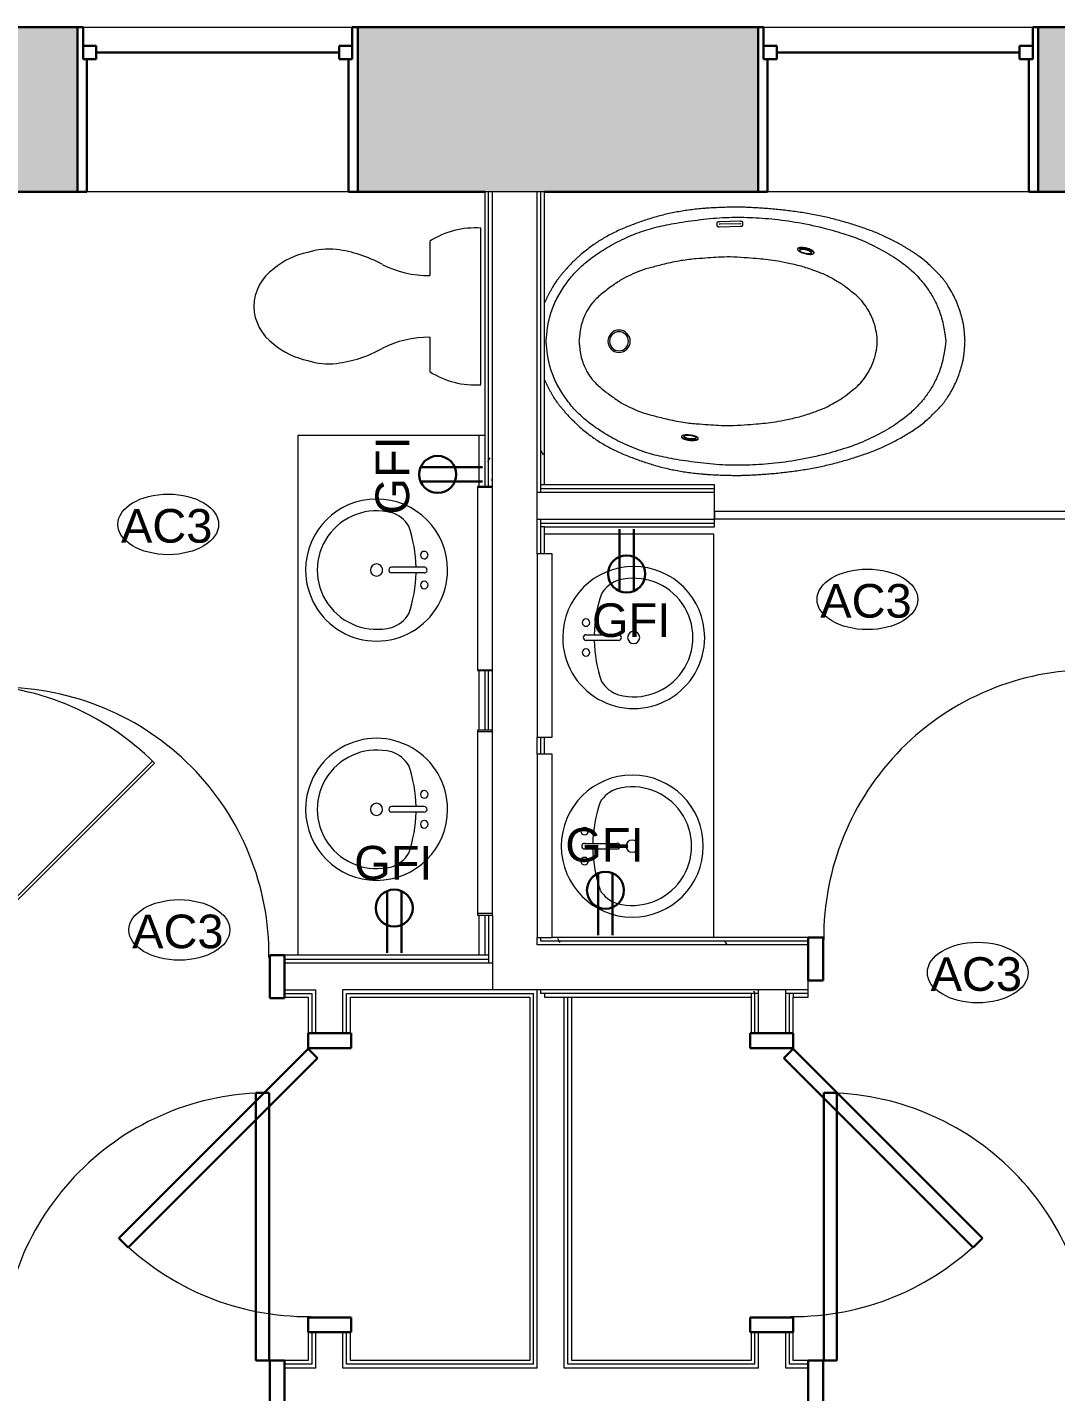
# Model space of a CAD drawing. Header units: inches. Extents: x -1176 to 1482, y -2527 to 978.
# Drawn here: x 739.3 to 876.9, y 406.5 to 589 of the extents above; entities that cross this region are included whole.
import ezdxf

# ---------------------------------------------------------------- set-up
doc = ezdxf.new("R2010")
doc.units = ezdxf.units.IN
doc.header["$MEASUREMENT"] = 0
for name, color, linetype, lineweight in [('A-ANNO-NOTE', 131, 'Continuous', 40), ('A-DOOR', 31, 'Continuous', 18), ('A-DOOR-FRAM', 31, 'Continuous', 30), ('A-GLAZ', 151, 'Continuous', 18), ('A-GLAZ-CURT', 52, 'Continuous', 9), ('A-WALL', 113, 'Continuous', 18), ('A-WALL-PATT', 111, 'Continuous', 18), ('I-WALL', 2, 'Continuous', 18), ('P-SANR-FIXT', 6, 'Continuous', 9), ('Q-CASE', 31, 'Continuous', 9), ('Q-SPCQ', 91, 'Continuous', 9), ('Q-SPCQ-IDEN', 132, 'Continuous', 9)]:
    doc.layers.add(name, color=color, linetype=linetype, lineweight=lineweight)
doc.styles.add('Arial', font='arial.ttf', dxfattribs={"height": 4.5})
doc.styles.add('Swis721 Lt BT', font='swissl.ttf', dxfattribs={"height": 4.5})
pattern_1 = [(0, (0, 0), (15.36, 3.84), [0.634, -10.886, 0.634, -10.886, -61.44]), (0, (0, 0), (15.36, 3.84), [-23.04, 0.634, -22.406, 0.634, -10.886, -26.88]), (0, (0, 0), (15.36, 3.84), [-57.6, 0.634, -7.046, 0.634, -18.566]), (120, (5.76, 1.92), (-11.005538, 11.38215), [0.634, -10.886, 0.634, -10.886, -61.44]), (120, (5.76, 1.92), (-11.005538, 11.38215), [-23.04, 0.634, -22.406, 0.634, -10.886, -26.88]), (120, (5.76, 1.92), (-11.005538, 11.38215), [-57.6, 0.634, -7.046, 0.634, -18.566]), (240, (7.68, 9.6), (-4.354462, -15.22215), [0.634, -10.886, 0.634, -10.886, -61.44]), (240, (7.68, 9.6), (-4.354462, -15.22215), [-23.04, 0.634, -22.406, 0.634, -10.886, -26.88]), (240, (7.68, 9.6), (-4.354462, -15.22215), [-57.6, 0.634, -7.046, 0.634, -18.566])]

# ---------------------------------------------------------------- blocks, each defined once
blk = doc.blocks.new('Double Hung - side window 4_ X 6_ 3_ H-6086068-3rd Floor Power _ Signal')
at = {"layer": 'A-GLAZ', "color": 8, "lineweight": 30}
for p, q in [((-18.75, 11), (-18, 11)), ((-18, 6.75), (-18, 11)), ((18, 6.75), (18, 11)), ((18.75, 11), (18, 11)), ((-18, 8.5), (-18, 6.75)), ((-18, 8.5), (-16.25, 8.5)), ((-16.25, 8.5), (-16.25, 6.75)), ((-16.25, 7.625), (16.25, 7.625)), ((16.25, 8.5), (16.25, 6.75)), ((18, 8.5), (16.25, 8.5)), ((18, 8.5), (18, 6.75)), ((-18, 6.75), (-16.25, 6.75)), ((-18, 6.75), (-17.5, 6.75)), ((-17.5, -11), (-17.5, 6.75)), ((18, 6.75), (16.25, 6.75)), ((17.5, 6.75), (18, 6.75)), ((17.5, 6.75), (17.5, -11)), ((-17.5, -11), (-18.75, -11)), ((17.5, -11), (18.75, -11))]:
    blk.add_line(p, q, dxfattribs=at)
blk = doc.blocks.new('downloadobjectfile_id_236f7131-f753-4b41-a4ac-6b6cf5932f67 - Bath tub-V29-3rd Floor Power _ Signal')
at = {"layer": 'P-SANR-FIXT'}
for p, q in [((-4.58, 15.85), (-4.58, 15.48)), ((-4.21, 15.32), (-1.45, 15.38)), ((-1.53, 16.05), (-4.15, 15.99)), ((-1.52, 15.72), (-4.15, 15.66)), ((-1.09, 15.55), (-1.1, 15.94)), ((6.24, 12.4), (6.23, 12.33)), ((8.41, 11.78), (8.42, 11.84))]:
    blk.add_line(p, q, dxfattribs=at)
for centre, radius, start, end in [((-4.14, 15.3), 0.361, 91.2564, 121.564), ((-1.51, 15.36), 0.361, 60.9489, 91.2564), ((-17.67, 0), 1.5, 360, 180), ((-17.67, 0), 1.27, 0, 180), ((-17.67, 0), 1.5, 180, 360), ((-17.67, 0), 1.27, 180, 0)]:
    blk.add_arc(centre, radius, start, end, dxfattribs=at)
for points, knots in [([(28.63, 0), (28.61, 0.2), (28.6, 0.48), (28.58, 0.81), (28.56, 1.05), (28.54, 1.26), (28.52, 1.45), (28.51, 1.62), (28.49, 1.79), (28.47, 1.94), (28.45, 2.07), (28.43, 2.2), (28.41, 2.33), (28.39, 2.44), (28.36, 2.55), (28.34, 2.65), (28.31, 2.76), (28.29, 2.87), (28.25, 3.01), (28.21, 3.18), (28.14, 3.41), (28.06, 3.71), (27.93, 4.11), (27.71, 4.76), (27.37, 5.6), (26.88, 6.57), (26.43, 7.3), (26.09, 7.81), (25.84, 8.15), (25.61, 8.44), (25.38, 8.7), (25.15, 8.95), (24.91, 9.19), (24.65, 9.45), (24.29, 9.81), (23.8, 10.29), (23.15, 10.85), (22.57, 11.3), (22.09, 11.64), (21.72, 11.88), (21.36, 12.12), (20.99, 12.35), (20.62, 12.58), (20.26, 12.79), (19.89, 13), (19.52, 13.2), (19.15, 13.4), (18.66, 13.65), (18.04, 13.95), (17.29, 14.29), (16.53, 14.61), (15.75, 14.9), (14.69, 15.28), (13.32, 15.72), (11.9, 16.13), (10.73, 16.44), (9.54, 16.72), (8, 17.02), (6.12, 17.32), (4.57, 17.52), (3.34, 17.65), (2.43, 17.73), (1.54, 17.8), (0.68, 17.85), (-0.13, 17.89), (-0.86, 17.92), (-1.51, 17.94), (-2.14, 17.94), (-2.84, 17.93), (-3.67, 17.91), (-4.61, 17.87), (-5.42, 17.83), (-6.07, 17.79), (-6.7, 17.73), (-7.78, 17.63), (-9.25, 17.42), (-10.67, 17.15), (-11.79, 16.89), (-12.64, 16.67), (-13.48, 16.42), (-14.32, 16.15), (-15.14, 15.86), (-16.2, 15.47), (-17.23, 15.06), (-18.26, 14.57), (-19.02, 14.18), (-19.74, 13.78), (-20.4, 13.38), (-21.04, 12.95), (-21.69, 12.48), (-22.38, 11.94), (-22.97, 11.43), (-23.46, 10.98), (-23.83, 10.62), (-24.2, 10.24), (-24.56, 9.85), (-24.91, 9.46), (-25.23, 9.09), (-25.52, 8.74), (-25.77, 8.43), (-25.99, 8.13), (-26.26, 7.75), (-26.5, 7.35), (-26.76, 6.89), (-26.96, 6.54), (-27.11, 6.24), (-27.23, 6.01), (-27.31, 5.84), (-27.39, 5.68), (-27.49, 5.46), (-27.57, 5.28), (-27.62, 5.16)], [0, 0, 0, 0, 0.0030488, 0.0045732, 0.0060976, 0.007622, 0.0091463, 0.0106707, 0.0121951, 0.0137195, 0.0152439, 0.0167683, 0.0182927, 0.0198171, 0.0213415, 0.0228659, 0.0243902, 0.0259146, 0.027439, 0.0304878, 0.0335366, 0.0365854, 0.0426829, 0.0487805, 0.0609756, 0.0731707, 0.0853659, 0.0914634, 0.097561, 0.1036585, 0.1097561, 0.1158537, 0.1219512, 0.1280488, 0.1341463, 0.1463415, 0.1585366, 0.1707317, 0.1768293, 0.1829268, 0.1890244, 0.195122, 0.2012195, 0.2073171, 0.2134146, 0.2195122, 0.2256098, 0.2317073, 0.2439024, 0.2560976, 0.2682927, 0.2804878, 0.2926829, 0.3170732, 0.3414634, 0.3536585, 0.3658537, 0.3902439, 0.4146341, 0.4390244, 0.4512195, 0.4634146, 0.4756098, 0.4878049, 0.5, 0.5121951, 0.5243902, 0.5365854, 0.5487805, 0.5609756, 0.5731707, 0.5853659, 0.5914634, 0.597561, 0.6097561, 0.6341463, 0.6585366, 0.6707317, 0.6829268, 0.695122, 0.7073171, 0.7195122, 0.7317073, 0.7560976, 0.7682927, 0.7804878, 0.7926829, 0.804878, 0.8170732, 0.8292683, 0.8414634, 0.8536585, 0.8597561, 0.8658537, 0.8719512, 0.8780488, 0.8841463, 0.8902439, 0.8963415, 0.902439, 0.9085366, 0.9146341, 0.9268293, 0.9329268, 0.9390244, 0.945122, 0.9481707, 0.9512195, 0.9542683, 0.9573171, 0.9634146, 0.9634146, 0.9634146, 0.9634146]), ([(-27.41, 0), (-27.41, 0.17), (-27.39, 0.55), (-27.13, 2.64), (-26.63, 4.38), (-25.79, 6.2), (-24.61, 7.94), (-23.4, 9.44), (-21.88, 10.76), (-19.96, 12.16), (-17.98, 13.29), (-15.15, 14.56), (-12.92, 15.24), (-10.26, 15.8), (-7.17, 16.24), (-3.75, 16.6), (-0.55, 16.6), (2.72, 16.42), (6.45, 15.9), (9.78, 15.19), (13.29, 14.12), (14.76, 13.58), (18.1, 11.95), (19.97, 10.69), (21.67, 9.36), (23.1, 7.78), (23.97, 6.54), (24.83, 5.05), (25.43, 3.41), (25.81, 1.98), (26.08, 0)], [-5.618031, -5.618031, -5.618031, -5.618031, -5.544194, -5.424812, -5.260384, -5.095898, -4.928484, -4.760658, -4.585358, -4.400115, -4.184559, -3.970312, -3.743931, -3.517047, -3.259472, -2.988396, -2.713063, -2.428449, -2.138296, -1.837006, -1.597044, -1.348216, -1.138919, -0.913036, -0.731154, -0.569833, -0.420907, -0.282566, -0.145254, 0, 0, 0, 0]), ([(-4.15, 15.99), (-4.26, 15.99), (-4.4, 15.97), (-4.52, 15.92), (-4.56, 15.9), (-4.58, 15.87), (-4.58, 15.86), (-4.58, 15.85)], [0, 0, 0, 0, 0.444444, 0.666667, 0.777778, 0.888889, 1, 1, 1, 1]), ([(-4.58, 15.48), (-4.57, 15.46), (-4.57, 15.45), (-4.56, 15.43), (-4.56, 15.43), (-4.56, 15.42), (-4.55, 15.42), (-4.55, 15.41), (-4.54, 15.4), (-4.53, 15.4), (-4.53, 15.39), (-4.52, 15.39), (-4.51, 15.38), (-4.5, 15.38), (-4.49, 15.37), (-4.48, 15.37), (-4.46, 15.36), (-4.45, 15.35), (-4.43, 15.35), (-4.41, 15.34), (-4.39, 15.34), (-4.37, 15.33), (-4.35, 15.33), (-4.32, 15.33), (-4.29, 15.32), (-4.26, 15.32), (-4.23, 15.32), (-4.21, 15.32)], [0, 0, 0, 0, 0.041667, 0.057292, 0.080729, 0.104167, 0.125, 0.145833, 0.1875, 0.229167, 0.270833, 0.302083, 0.333333, 0.375, 0.416667, 0.458333, 0.5, 0.541667, 0.583333, 0.666667, 0.75, 0.791667, 0.833333, 0.875, 0.916667, 0.958333, 1, 1, 1, 1]), ([(-1.1, 15.94), (-1.1, 15.95), (-1.11, 15.96), (-1.14, 15.98), (-1.18, 16), (-1.25, 16.02), (-1.37, 16.04), (-1.48, 16.05), (-1.53, 16.05)], [0, 0, 0, 0, 0.125, 0.25, 0.375, 0.5, 0.75, 1, 1, 1, 1]), ([(-1.45, 15.38), (-1.43, 15.38), (-1.4, 15.38), (-1.36, 15.39), (-1.33, 15.39), (-1.31, 15.4), (-1.29, 15.4), (-1.27, 15.4), (-1.26, 15.41), (-1.24, 15.41), (-1.23, 15.42), (-1.21, 15.42), (-1.2, 15.43), (-1.18, 15.44), (-1.17, 15.44), (-1.16, 15.45), (-1.15, 15.46), (-1.14, 15.46), (-1.13, 15.47), (-1.13, 15.47), (-1.12, 15.48), (-1.11, 15.49), (-1.11, 15.49), (-1.1, 15.5), (-1.1, 15.51), (-1.1, 15.51), (-1.09, 15.52), (-1.09, 15.54), (-1.09, 15.55)], [0, 0, 0, 0, 0.041667, 0.083333, 0.125, 0.166667, 0.208333, 0.25, 0.291667, 0.333333, 0.375, 0.416667, 0.5, 0.541667, 0.583333, 0.625, 0.666667, 0.697917, 0.729167, 0.770833, 0.8125, 0.854167, 0.875, 0.895833, 0.916667, 0.942708, 0.958333, 1, 1, 1, 1]), ([(16.89, 0), (16.8, 1.27), (16.48, 2.48), (16.13, 3.34), (15.69, 4.17), (14.98, 5.22), (14.26, 6.02), (13.41, 6.67), (12.38, 7.51), (11.18, 8.22), (10.13, 8.79), (9.49, 9.08), (8.26, 9.53), (6.69, 10.07), (4.84, 10.46), (3.28, 10.79), (1.97, 10.94), (0.6, 11.06), (-0.86, 11.17), (-2.86, 11.31), (-4.35, 11.24), (-5.73, 11.15), (-7.46, 11.03), (-9.26, 10.84), (-11.69, 10.32), (-13.21, 9.91), (-14.78, 9.49), (-16.19, 8.83), (-17.34, 8.3), (-18.79, 7.24), (-20.02, 6.38), (-21.28, 5.13), (-21.9, 4.24), (-22.24, 3.5), (-22.59, 2.68), (-22.84, 1.69), (-22.94, 0.81), (-23, 0.26), (-23.03, 0)], [0, 0, 0, 0, 0.095825, 0.182513, 0.269753, 0.361199, 0.455897, 0.552236, 0.65743, 0.766411, 0.857986, 0.946942, 1.048984, 1.184003, 1.327218, 1.460629, 1.57966, 1.69493, 1.829456, 1.967274, 2.102928, 2.230917, 2.36765, 2.535001, 2.698079, 2.855999, 2.988228, 3.111669, 3.240091, 3.366918, 3.507968, 3.628876, 3.730864, 3.808196, 3.883993, 3.961779, 4.030158, 4.077503, 4.077503, 4.077503, 4.077503]), ([(6.23, 12.33), (6.22, 12.32), (6.22, 12.28), (6.24, 12.22), (6.29, 12.15), (6.37, 12.08), (6.47, 12.01), (6.63, 11.92), (6.87, 11.82), (7.21, 11.72), (7.67, 11.62), (8.08, 11.61), (8.33, 11.68), (8.39, 11.74), (8.41, 11.78)], [0, 0, 0, 0, 0.05, 0.1, 0.15, 0.2, 0.25, 0.3, 0.4, 0.5, 0.6, 0.8, 0.9, 1, 1, 1, 1]), ([(8.41, 11.78), (8.41, 11.8), (8.41, 11.83), (8.39, 11.9), (8.34, 11.96), (8.27, 12.03), (8.17, 12.1), (8.01, 12.19), (7.76, 12.3), (7.42, 12.4), (6.96, 12.49), (6.54, 12.51), (6.29, 12.43), (6.24, 12.37), (6.23, 12.33)], [0, 0, 0, 0, 0.05, 0.1, 0.15, 0.2, 0.25, 0.3, 0.4, 0.5, 0.6, 0.8, 0.9, 1, 1, 1, 1]), ([(6.23, 12.33), (6.23, 12.35), (6.25, 12.38), (6.31, 12.43), (6.39, 12.46), (6.49, 12.48), (6.61, 12.49), (6.8, 12.5), (7.07, 12.47), (7.42, 12.4), (7.88, 12.26), (8.24, 12.07), (8.4, 11.89), (8.42, 11.81), (8.41, 11.78)], [0, 0, 0, 0, 0.05, 0.1, 0.15, 0.2, 0.25, 0.3, 0.4, 0.5, 0.6, 0.8, 0.9, 1, 1, 1, 1]), ([(8.42, 11.84), (8.43, 11.85), (8.43, 11.89), (8.41, 11.95), (8.36, 12.02), (8.28, 12.09), (8.18, 12.15), (8.03, 12.24), (7.78, 12.35), (7.45, 12.46), (6.98, 12.55), (6.56, 12.56), (6.31, 12.49), (6.25, 12.43), (6.24, 12.4)], [0, 0, 0, 0, 0.05, 0.1, 0.15, 0.2, 0.25, 0.3, 0.4, 0.5, 0.6, 0.8, 0.9, 1, 1, 1, 1]), ([(8.09, 11.82), (8.09, 11.8), (8.08, 11.78), (8.05, 11.75), (8, 11.72), (7.94, 11.7), (7.86, 11.69), (7.73, 11.68), (7.47, 11.7), (7.05, 11.79), (6.68, 11.96), (6.52, 12.11), (6.5, 12.18), (6.52, 12.21)], [0, 0, 0, 0, 0.047619, 0.095238, 0.142857, 0.190476, 0.238095, 0.285714, 0.380952, 0.571429, 0.761905, 0.880952, 1, 1, 1, 1]), ([(8.09, 11.82), (8.1, 11.83), (8.1, 11.86), (8.09, 11.9), (8.06, 11.95), (8.01, 11.99), (7.94, 12.04), (7.84, 12.11), (7.6, 12.21), (7.18, 12.33), (6.78, 12.35), (6.56, 12.3), (6.52, 12.24), (6.52, 12.21)], [0, 0, 0, 0, 0.047619, 0.095238, 0.142857, 0.190476, 0.238095, 0.285714, 0.380952, 0.571429, 0.761905, 0.880952, 1, 1, 1, 1]), ([(6.52, 12.21), (6.52, 12.22), (6.54, 12.25), (6.58, 12.28), (6.65, 12.3), (6.76, 12.32), (7, 12.32), (7.44, 12.25), (7.85, 12.09), (8.06, 11.93), (8.1, 11.85), (8.09, 11.82)], [0, 0, 0, 0, 0.052632, 0.105263, 0.157895, 0.210526, 0.315789, 0.526316, 0.736842, 0.868421, 1, 1, 1, 1]), ([(6.52, 12.21), (6.52, 12.22), (6.54, 12.25), (6.58, 12.28), (6.65, 12.3), (6.73, 12.31), (6.82, 12.32), (6.97, 12.32), (7.25, 12.28), (7.67, 12.17), (7.97, 12.01), (8.08, 11.89), (8.1, 11.84), (8.09, 11.82)], [0, 0, 0, 0, 0.052632, 0.105263, 0.157895, 0.210526, 0.263158, 0.315789, 0.421053, 0.631579, 0.815789, 0.907895, 1, 1, 1, 1]), ([(-27.62, -5.16), (-27.57, -5.28), (-27.47, -5.51), (-27.31, -5.84), (-27.14, -6.18), (-26.96, -6.54), (-26.76, -6.89), (-26.57, -7.24), (-26.38, -7.55), (-26.19, -7.85), (-25.99, -8.13), (-25.77, -8.43), (-25.52, -8.74), (-25.23, -9.09), (-24.91, -9.46), (-24.44, -9.98), (-23.95, -10.5), (-23.46, -10.98), (-22.97, -11.43), (-22.38, -11.94), (-21.69, -12.48), (-21.04, -12.95), (-20.4, -13.38), (-19.74, -13.78), (-19.02, -14.18), (-18.26, -14.57), (-17.49, -14.93), (-16.72, -15.26), (-15.93, -15.57), (-14.87, -15.96), (-13.76, -16.33), (-12.64, -16.67), (-11.51, -16.97), (-10.11, -17.27), (-8.67, -17.51), (-7.47, -17.66), (-6.7, -17.73), (-6.07, -17.79), (-5.42, -17.83), (-4.61, -17.87), (-3.67, -17.91), (-2.84, -17.93), (-2.14, -17.94), (-1.51, -17.94), (-0.86, -17.92), (-0.13, -17.89), (0.68, -17.85), (1.54, -17.8), (2.43, -17.73), (3.64, -17.62), (5.19, -17.45), (7.06, -17.18), (8.93, -16.85), (10.74, -16.44), (12.48, -15.97), (14.15, -15.46), (15.49, -15), (16.53, -14.61), (17.55, -14.19), (18.78, -13.61), (20.01, -12.94), (20.99, -12.36), (21.73, -11.89), (22.45, -11.39), (23.15, -10.85), (23.8, -10.29), (24.29, -9.81), (24.65, -9.45), (24.91, -9.19), (25.15, -8.95), (25.38, -8.7), (25.61, -8.44), (25.84, -8.15), (26.09, -7.81), (26.41, -7.34), (26.81, -6.68), (27.25, -5.84), (27.63, -4.97), (27.89, -4.25), (28.06, -3.69), (28.16, -3.36), (28.23, -3.1), (28.27, -2.95), (28.3, -2.83), (28.33, -2.7), (28.36, -2.55), (28.4, -2.39), (28.42, -2.25), (28.44, -2.1), (28.47, -1.91), (28.51, -1.62), (28.54, -1.31), (28.57, -0.94), (28.6, -0.5), (28.62, -0.17), (28.63, 0)], [0.0365854, 0.0365854, 0.0365854, 0.0365854, 0.0426829, 0.0487805, 0.054878, 0.0609756, 0.0670732, 0.0731707, 0.0792683, 0.0853659, 0.0914634, 0.097561, 0.1036585, 0.1097561, 0.1158537, 0.1219512, 0.1341463, 0.1402439, 0.1463415, 0.1585366, 0.1707317, 0.1829268, 0.195122, 0.2073171, 0.2195122, 0.2317073, 0.2439024, 0.2560976, 0.2682927, 0.2804878, 0.304878, 0.3170732, 0.3292683, 0.3536585, 0.3780488, 0.3902439, 0.402439, 0.4085366, 0.4146341, 0.4268293, 0.4390244, 0.4512195, 0.4634146, 0.4756098, 0.4878049, 0.5, 0.5121951, 0.5243902, 0.5365854, 0.5487805, 0.5731707, 0.597561, 0.6219512, 0.6463415, 0.6707317, 0.695122, 0.7195122, 0.7317073, 0.7439024, 0.7682927, 0.7926829, 0.804878, 0.8170732, 0.8292683, 0.8414634, 0.8536585, 0.8658537, 0.8719512, 0.8780488, 0.8841463, 0.8902439, 0.8963415, 0.902439, 0.9085366, 0.9146341, 0.9253049, 0.9359756, 0.9466463, 0.9573171, 0.9626524, 0.9679878, 0.9706555, 0.9733232, 0.974657, 0.9759909, 0.9786585, 0.9813262, 0.9826601, 0.9839939, 0.9866616, 0.9893293, 0.991997, 0.9946646, 0.9973323, 1, 1, 1, 1]), ([(26.08, 0), (25.81, -1.98), (25.43, -3.41), (24.83, -5.05), (23.97, -6.54), (23.1, -7.78), (21.67, -9.36), (19.97, -10.69), (18.1, -11.95), (14.76, -13.58), (13.29, -14.12), (9.78, -15.19), (6.45, -15.9), (2.72, -16.42), (-0.55, -16.6), (-3.75, -16.6), (-7.17, -16.24), (-10.26, -15.8), (-12.92, -15.24), (-15.15, -14.56), (-17.98, -13.29), (-19.96, -12.16), (-21.88, -10.76), (-23.4, -9.44), (-24.61, -7.94), (-25.79, -6.2), (-26.63, -4.38), (-27.13, -2.64), (-27.39, -0.55), (-27.41, -0.17), (-27.41, 0)], [-5.618031, -5.618031, -5.618031, -5.618031, -5.472777, -5.335466, -5.197124, -5.048198, -4.886878, -4.704995, -4.479113, -4.269816, -4.020987, -3.781025, -3.479735, -3.189582, -2.904969, -2.629635, -2.35856, -2.100984, -1.8741, -1.647719, -1.433473, -1.217917, -1.032673, -0.857374, -0.689547, -0.522133, -0.357647, -0.193219, -0.073837, 0, 0, 0, 0]), ([(-23.03, 0), (-23, -0.26), (-22.94, -0.81), (-22.84, -1.69), (-22.59, -2.68), (-22.24, -3.5), (-21.9, -4.24), (-21.28, -5.13), (-20.02, -6.38), (-18.79, -7.24), (-17.34, -8.3), (-16.19, -8.83), (-14.78, -9.49), (-13.21, -9.91), (-11.69, -10.32), (-9.26, -10.84), (-7.46, -11.03), (-5.73, -11.15), (-4.35, -11.24), (-2.86, -11.31), (-0.86, -11.17), (0.6, -11.06), (1.97, -10.94), (3.28, -10.79), (4.84, -10.46), (6.69, -10.07), (8.26, -9.53), (9.49, -9.08), (10.13, -8.79), (11.18, -8.22), (12.38, -7.51), (13.41, -6.67), (14.26, -6.02), (14.98, -5.22), (15.69, -4.17), (16.13, -3.34), (16.48, -2.48), (16.8, -1.27), (16.89, 0)], [0, 0, 0, 0, 0.047345, 0.115723, 0.19351, 0.269307, 0.346639, 0.448626, 0.569535, 0.710585, 0.837412, 0.965834, 1.089275, 1.221504, 1.379424, 1.542502, 1.709853, 1.846586, 1.974575, 2.110229, 2.248047, 2.382573, 2.497843, 2.616873, 2.750285, 2.893499, 3.028519, 3.130561, 3.219517, 3.311092, 3.420073, 3.525267, 3.621606, 3.716304, 3.80775, 3.89499, 3.981678, 4.077503, 4.077503, 4.077503, 4.077503]), ([(-7.08, -13.03), (-7.07, -13.02), (-7.07, -12.99), (-7.08, -12.94), (-7.12, -12.89), (-7.18, -12.84), (-7.26, -12.79), (-7.39, -12.73), (-7.69, -12.62), (-8.23, -12.52), (-8.85, -12.52), (-9.18, -12.59), (-9.3, -12.68), (-9.31, -12.74), (-9.3, -12.76)], [0, 0, 0, 0, 0.043478, 0.086957, 0.130435, 0.173913, 0.217391, 0.26087, 0.347826, 0.521739, 0.695652, 0.847826, 0.923913, 1, 1, 1, 1]), ([(-9.3, -12.77), (-9.31, -12.78), (-9.32, -12.81), (-9.3, -12.86), (-9.26, -12.91), (-9.2, -12.96), (-9.12, -13.01), (-8.99, -13.07), (-8.69, -13.17), (-8.15, -13.27), (-7.54, -13.28), (-7.21, -13.21), (-7.09, -13.11), (-7.07, -13.06), (-7.08, -13.03)], [0, 0, 0, 0, 0.043478, 0.086957, 0.130435, 0.173913, 0.217391, 0.26087, 0.347826, 0.521739, 0.695652, 0.847826, 0.923913, 1, 1, 1, 1]), ([(-9.3, -12.76), (-9.3, -12.78), (-9.28, -12.82), (-9.23, -12.88), (-9.14, -12.93), (-9.03, -12.99), (-8.9, -13.04), (-8.7, -13.1), (-8.3, -13.19), (-7.72, -13.23), (-7.24, -13.17), (-7.1, -13.08), (-7.08, -13.03)], [0, 0, 0, 0, 0.055556, 0.111111, 0.166667, 0.222222, 0.277778, 0.333333, 0.444444, 0.666667, 0.833333, 1, 1, 1, 1]), ([(-7.08, -13.03), (-7.09, -13.05), (-7.11, -13.08), (-7.18, -13.12), (-7.27, -13.16), (-7.43, -13.19), (-7.68, -13.22), (-8.04, -13.21), (-8.54, -13.15), (-8.98, -13.03), (-9.24, -12.88), (-9.3, -12.8), (-9.3, -12.77)], [0, 0, 0, 0, 0.055556, 0.111111, 0.166667, 0.222222, 0.333333, 0.444444, 0.555556, 0.777778, 0.888889, 1, 1, 1, 1]), ([(-8.99, -12.73), (-8.99, -12.71), (-8.99, -12.69), (-8.96, -12.66), (-8.92, -12.63), (-8.86, -12.61), (-8.79, -12.59), (-8.68, -12.57), (-8.44, -12.55), (-8.03, -12.58), (-7.62, -12.69), (-7.43, -12.79), (-7.37, -12.87), (-7.37, -12.9), (-7.38, -12.92)], [0, 0, 0, 0, 0.045455, 0.090909, 0.136364, 0.181818, 0.227273, 0.272727, 0.363636, 0.545455, 0.727273, 0.863636, 0.931818, 1, 1, 1, 1]), ([(-7.38, -12.92), (-7.38, -12.93), (-7.39, -12.95), (-7.44, -12.99), (-7.5, -13.01), (-7.57, -13.03), (-7.67, -13.05), (-7.81, -13.06), (-8.09, -13.06), (-8.52, -13), (-8.83, -12.89), (-8.96, -12.79), (-8.99, -12.75), (-8.99, -12.73)], [0, 0, 0, 0, 0.052632, 0.105263, 0.157895, 0.210526, 0.263158, 0.315789, 0.421053, 0.631579, 0.815789, 0.907895, 1, 1, 1, 1]), ([(-8.99, -12.73), (-8.99, -12.74), (-8.99, -12.76), (-8.98, -12.8), (-8.94, -12.83), (-8.9, -12.87), (-8.83, -12.91), (-8.72, -12.95), (-8.5, -13.03), (-8.09, -13.09), (-7.67, -13.09), (-7.46, -13.03), (-7.39, -12.97), (-7.37, -12.94), (-7.38, -12.92)], [0, 0, 0, 0, 0.045455, 0.090909, 0.136364, 0.181818, 0.227273, 0.272727, 0.363636, 0.545455, 0.727273, 0.863636, 0.931818, 1, 1, 1, 1]), ([(-7.38, -12.92), (-7.38, -12.93), (-7.39, -12.96), (-7.44, -12.99), (-7.5, -13.01), (-7.57, -13.03), (-7.67, -13.05), (-7.81, -13.06), (-8.09, -13.06), (-8.52, -13), (-8.83, -12.89), (-8.96, -12.79), (-8.99, -12.75), (-8.99, -12.73)], [0, 0, 0, 0, 0.052632, 0.105263, 0.157895, 0.210526, 0.263158, 0.315789, 0.421053, 0.631579, 0.815789, 0.907895, 1, 1, 1, 1])]:
    blk.add_open_spline(points, degree=3, knots=knots, dxfattribs=at)
blk = doc.blocks.new('Single Flush - D2 3_ X 8_-8439575-3rd Floor Power _ Signal')
at = {"layer": 'A-DOOR', "lineweight": 30}
for p, q in [((16.15625, 39.8125), (16.15625, 4)), ((17.90625, 39.8125), (16.15625, 39.8125)), ((17.90625, 4), (17.90625, 39.8125)), ((16.15625, 4), (17.90625, 4))]:
    blk.add_line(p, q, dxfattribs=at)
at = {"layer": 'A-DOOR', "lineweight": 9}
blk.add_arc((17.90625, 4), 35.8125, 90, 180.5, dxfattribs=at)
at = {"layer": 'A-DOOR-FRAM'}
for p, q in [((-20, -1.75), (-20, 4)), ((-20, 4), (-18, 4)), ((-18, -1.75), (-18, 4)), ((18.000004, -1.75), (18.000004, 4)), ((18.000004, 4), (20.000004, 4)), ((20.000004, -1.75), (20.000004, 4)), ((-20, -1.75), (-18, -1.75)), ((18.000004, -1.75), (20.000004, -1.75))]:
    blk.add_line(p, q, dxfattribs=at)
blk = doc.blocks.new('Single Flush - D2 3_ X 8_-8252907-3rd Floor Power _ Signal')
at = {"layer": 'A-DOOR', "lineweight": 30}
for p, q in [((-8.65, -26.9), (16.67, -1.58)), ((16.67, -1.58), (17.91, -2.81)), ((17.91, -2.81), (-7.42, -28.14)), ((-7.42, -28.14), (-8.65, -26.9))]:
    blk.add_line(p, q, dxfattribs=at)
at = {"layer": 'A-DOOR', "lineweight": 9}
blk.add_arc((17.91, -2.81), 35.81, 179.5, 225, dxfattribs=at)
at = {"layer": 'A-DOOR-FRAM'}
for p, q in [((-20, 2.94), (-20, -2.81)), ((-20, 2.94), (-18, 2.94)), ((-18, 2.94), (-18, -2.81)), ((18, 2.94), (18, -2.81)), ((18, 2.94), (20, 2.94)), ((20, 2.94), (20, -2.81)), ((-20, -2.81), (-18, -2.81)), ((18, -2.81), (20, -2.81))]:
    blk.add_line(p, q, dxfattribs=at)
blk = doc.blocks.new('Single Flush - D2 3_ X 8_-8252885-3rd Floor Power _ Signal')
at = {"layer": 'A-DOOR', "lineweight": 30}
for p, q in [((16.16, -2.81), (17.91, -2.81)), ((16.16, -9.78), (16.16, -2.81)), ((17.91, -2.81), (17.91, -8.03)), ((17.91, -8.56), (17.91, -38.62)), ((16.16, -38.62), (16.16, -10.31)), ((17.91, -38.62), (16.16, -38.62))]:
    blk.add_line(p, q, dxfattribs=at)
at = {"layer": 'A-DOOR', "lineweight": 9}
blk.add_arc((17.91, -2.81), 35.81, 179.5, 270, dxfattribs=at)
at = {"layer": 'A-DOOR-FRAM'}
for p, q in [((-20, 2.94), (-20, -2.81)), ((-20, 2.94), (-18, 2.94)), ((-18, 2.94), (-18, -2.81)), ((18, 2.94), (18, -2.81)), ((18, 2.94), (20, 2.94)), ((20, 2.94), (20, -2.81)), ((-20, -2.81), (-18, -2.81)), ((18, -2.81), (20, -2.81))]:
    blk.add_line(p, q, dxfattribs=at)
blk = doc.blocks.new('Single Flush - D2 3_ X 8_-8252908-3rd Floor Power _ Signal')
at = {"layer": 'A-DOOR', "lineweight": 30}
for p, q in [((-7.42, 28.14), (-8.65, 26.9)), ((17.91, 2.81), (-7.42, 28.14)), ((-8.65, 26.9), (16.67, 1.58)), ((16.67, 1.58), (17.91, 2.81))]:
    blk.add_line(p, q, dxfattribs=at)
at = {"layer": 'A-DOOR', "lineweight": 9}
blk.add_arc((17.91, 2.81), 35.81, 135, 180.5, dxfattribs=at)
at = {"layer": 'A-DOOR-FRAM'}
for p, q in [((-20, -2.94), (-20, 2.81)), ((-20, 2.81), (-18, 2.81)), ((-18, -2.94), (-18, 2.81)), ((18, -2.94), (18, 2.81)), ((18, 2.81), (20, 2.81)), ((20, -2.94), (20, 2.81)), ((-20, -2.94), (-18, -2.94)), ((18, -2.94), (20, -2.94))]:
    blk.add_line(p, q, dxfattribs=at)
blk = doc.blocks.new('Vanity Counter Top w Round Sink Hole - 24_ Depth-7683056-3rd Floor Power _ Signal')
at = {"layer": 'Q-CASE'}
for p, q in [((-51.76, 25), (17.78, 25)), ((17.78, 25), (17.78, 0)), ((-51.76, 0.75), (-46.39, 0.75)), ((-21.63, 0.75), (-13.7, 0.75)), ((10.93, 0.75), (17.78, 0.75))]:
    blk.add_line(p, q, dxfattribs=at)
blk = doc.blocks.new('Sink Vanity-Round - 19_ x 19_-V15-3rd Floor Power _ Signal')
at = {"layer": 'P-SANR-FIXT'}
for p, q in [((3.43, -9.73), (3.43, -5.36)), ((4.18, -9.73), (4.18, -5.36))]:
    blk.add_line(p, q, dxfattribs=at)
for centre, radius, start, end in [((3.81, -3.35), 9.5, 90, 270), ((3.81, -3.35), 9.5, 270, 90), ((3.81, -3.35), 7.93, 345.3071, 194.6929), ((3.81, -3.35), 0.812, 0, 180), ((3.81, -3.35), 0.812, 180, 0), ((0.05, -4.11), 4.12, 197.8096, 239.2073), ((3.81, -5.36), 0.375, 0, 180), ((7.56, -4.11), 4.12, 300.7927, 342.1904), ((3.81, 9.17), 17.81, 250.7914, 268.7933), ((3.81, 9.17), 17.81, 271.2067, 289.2086), ((1.81, -9.73), 0.5, 0, 180), ((1.81, -9.73), 0.5, 180, 0), ((3.81, -9.73), 0.375, 180, 0), ((5.81, -9.73), 0.5, 0, 180), ((5.81, -9.73), 0.5, 180, 0)]:
    blk.add_arc(centre, radius, start, end, dxfattribs=at)
blk = doc.blocks.new('P-Toilet-Floor-3D - Floor Mount-V27-3rd Floor Power _ Signal')
at = {"layer": 'P-SANR-FIXT'}
for p, q in [((10.46, -1.47), (-10.46, -1.47)), ((-8.7, -8.31), (-4.13, -8.31)), ((4.13, -8.31), (8.7, -8.31))]:
    blk.add_line(p, q, dxfattribs=at)
for centre, radius, start, end in [((0.69, -2.25), 11.19, 176.0012, 212.8527), ((-0.69, -2.25), 11.19, 327.1473, 3.9988), ((-17.85, -8.46), 13.72, 332.9997, 0.6089), ((17.85, -8.46), 13.72, 179.3911, 207.0003), ((9.41, -22.94), 17.16, 151.2397, 172.7867), ((-9.41, -22.94), 17.16, 7.2133, 28.7603), ((0.88, -21.86), 8.56, 172.7867, 198.8936), ((-0.88, -21.86), 8.56, 341.1064, 7.2133), ((2.68, -22.72), 10.08, 190.9157, 219.9319), ((-2.68, -22.72), 10.08, 320.0681, 349.0843), ((0.18, -25.42), 6.45, 215.8378, 268.4031), ((-0.18, -25.42), 6.45, 271.5969, 324.1622)]:
    blk.add_arc(centre, radius, start, end, dxfattribs=at)
blk = doc.blocks.new('Sink Vanity-Round - 19_ x 19_-4918671-3rd Floor Power _ Signal')
at = {"layer": 'P-SANR-FIXT'}
for p, q in [((3.43, 9.73), (3.43, 5.36)), ((4.18, 9.73), (4.18, 5.36))]:
    blk.add_line(p, q, dxfattribs=at)
for centre, radius, start, end in [((3.81, 3.35), 9.5, 90, 270), ((3.81, 3.35), 9.5, 270, 90), ((1.81, 9.73), 0.5, 360, 180), ((1.81, 9.73), 0.5, 180, 360), ((3.81, 9.73), 0.375, 360, 180), ((5.81, 9.73), 0.5, 0, 180), ((5.81, 9.73), 0.5, 180, 360), ((0.05, 4.11), 4.12, 120.7927, 162.1904), ((3.81, -9.17), 17.81, 91.2067, 109.2086), ((3.81, -9.17), 17.81, 70.7914, 88.7933), ((7.56, 4.11), 4.12, 17.8096, 59.2073), ((3.81, 3.35), 7.93, 165.3071, 14.6929), ((3.81, 3.35), 0.812, 360, 180), ((3.81, 5.36), 0.375, 180, 360), ((3.81, 3.35), 0.813, 180, 360)]:
    blk.add_arc(centre, radius, start, end, dxfattribs=at)
blk = doc.blocks.new('Single Flush - D1 3_ X 8_-8249534-3rd Floor Power _ Signal')
at = {"layer": 'A-DOOR', "lineweight": 30}
for p, q in [((16.15625, 38.625), (16.15625, 2.8125)), ((17.90625, 38.625), (16.15625, 38.625)), ((17.90625, 2.8125), (17.90625, 38.625)), ((16.15625, 2.8125), (17.90625, 2.8125))]:
    blk.add_line(p, q, dxfattribs=at)
at = {"layer": 'A-DOOR', "lineweight": 9}
blk.add_arc((17.90625, 2.8125), 35.8125, 90, 180.5, dxfattribs=at)
at = {"layer": 'A-DOOR-FRAM'}
for p, q in [((-20, -2.9375), (-20, 2.8125)), ((-20, 2.8125), (-18, 2.8125)), ((-18, -2.9375), (-18, 2.8125)), ((18.000004, -2.9375), (18.000004, 2.8125)), ((18.000004, 2.8125), (20.000004, 2.8125)), ((20.000004, -2.9375), (20.000004, 2.8125)), ((-20, -2.9375), (-18, -2.9375)), ((18.000004, -2.9375), (20.000004, -2.9375))]:
    blk.add_line(p, q, dxfattribs=at)
blk = doc.blocks.new('Single Flush - D1 3_ X 8_-8250001-3rd Floor Power _ Signal')
at = {"layer": 'A-DOOR', "lineweight": 30}
for p, q in [((16.15625, -2.8125), (17.90625, -2.8125)), ((16.15625, -38.625), (16.15625, -2.8125)), ((17.90625, -2.8125), (17.90625, -38.625)), ((17.90625, -38.625), (16.15625, -38.625))]:
    blk.add_line(p, q, dxfattribs=at)
at = {"layer": 'A-DOOR', "lineweight": 9}
blk.add_arc((17.90625, -2.8125), 35.8125, 179.5, 270, dxfattribs=at)
at = {"layer": 'A-DOOR-FRAM'}
for p, q in [((-20, 2.9375), (-20, -2.8125)), ((-20, 2.9375), (-18, 2.9375)), ((-18, 2.9375), (-18, -2.8125)), ((18.000004, 2.9375), (18.000004, -2.8125)), ((18.000004, 2.9375), (20.000004, 2.9375)), ((20.000004, 2.9375), (20.000004, -2.8125)), ((-20, -2.8125), (-18, -2.8125)), ((18.000004, -2.8125), (20.000004, -2.8125))]:
    blk.add_line(p, q, dxfattribs=at)
blk = doc.blocks.new('CW-Single Glass Door - Type 1-8068375-3rd Floor Power _ Signal')
at = {"layer": 'A-DOOR'}
for p, q in [((-17.73, -0.11), (-18, -0.38)), ((-18, -0.38), (7.46, -25.83)), ((7.72, -25.57), (-17.73, -0.11)), ((7.46, -25.83), (7.72, -25.57))]:
    blk.add_line(p, q, dxfattribs=at)
at = {"layer": 'A-DOOR', "lineweight": 9}
blk.add_arc((-18, -0.38), 36, 315, 0.5, dxfattribs=at)
blk = doc.blocks.new('Vanity Counter Top w Round Sink Hole - 24_ Depth-7683069-3rd Floor Power _ Signal')
at = {"layer": 'Q-CASE'}
for p, q in [((4.55, -25), (4.55, -2.37)), ((-49.39, -25), (4.55, -25))]:
    blk.add_line(p, q, dxfattribs=at)
blk = doc.blocks.new('System Panel - Glazed-7340334-3rd Floor Power _ Signal')
at = {"layer": 'A-GLAZ-CURT', "lineweight": 18}
for p, q in [((27.46875, -0.75), (-27.46875, -0.75)), ((-27.46875, -0.75), (-27.46875, -1.75)), ((-27.46875, -1.75), (27.46875, -1.75)), ((27.46875, -1.75), (27.46875, -0.75))]:
    blk.add_line(p, q, dxfattribs=at)
blk = doc.blocks.new('AC3 - AC3-8439172-3rd Floor Power _ Signal')
at = {"layer": 'Q-SPCQ'}
for p, q in [((12.25, 5), (-12.25, 5)), ((-12.25, 5), (-12.25, 3)), ((12.25, 3), (12.25, 5)), ((-12.25, 3), (12.25, 3))]:
    blk.add_line(p, q, dxfattribs=at)
blk = doc.blocks.new('Appliance_Specialty Equipment Tag - Standard-3515593-3rd Floor Power _ Signal')
at = {"layer": 'Q-SPCQ-IDEN'}
blk.add_ellipse((-0.0499, 0.0037), major_axis=(-0.1406, 0), ratio=0.600473, dxfattribs=at)

msp = doc.modelspace()

# ---------------------------------------------------------------- hatches: boundary and pattern name
at = {"layer": 'A-WALL-PATT', "lineweight": 9}
h = msp.add_hatch(color=7, dxfattribs=at)
h.paths.add_polyline_path([(1202.81, 567.01), (1211.24, 567.01), (1211.24, 589.01), (1167.7, 589.01), (1167.7, 567.01), (1179.9, 567.01)], flags=0)
h.paths.add_polyline_path([(1130.2, 567.01), (1130.2, 589.01), (1068.64, 589.01), (1068.64, 567.01), (1111.17, 567.01)], flags=0)
h.paths.add_polyline_path([(1031.14, 567.01), (1031.14, 589.01), (977.59, 589.01), (977.59, 567.01)], flags=0)
h.paths.add_polyline_path([(940.09, 567.01), (940.09, 589.01), (874.54, 589.01), (874.54, 567.01), (927.89, 567.01)], flags=0)
h.paths.add_polyline_path([(836.25, 567.01), (837.04, 567.01), (837.04, 589.01), (783.49, 589.01), (783.49, 567.01), (824.79, 567.01)], flags=0)
h.paths.add_polyline_path([(744.61, 567.01), (745.99, 567.01), (745.99, 589.01), (682.43, 589.01), (682.43, 567.01), (721.7, 567.01)], flags=0)
h.paths.add_polyline_path([(644.93, 567.01), (644.93, 589.01), (576.53, 589.01), (576.53, 567.01), (607.14, 567.01)], flags=0)
h.paths.add_polyline_path([(539.03, 567.01), (539.03, 589.01), (480.78, 589.01), (480.78, 567.01), (515.5, 567.01)], flags=0)
h = msp.add_hatch(dxfattribs=at)
h.set_pattern_fill('FP_1', color=256, style=0, pattern_type=2)
h.set_pattern_definition(pattern_1)
h.paths.add_polyline_path([(800.99, 464.88), (800.99, 470.26), (800.49, 470.26), (800.49, 464.88)], flags=0)
h.paths.add_polyline_path([(800.49, 495.01), (800.99, 495.01), (800.99, 502.95), (800.49, 502.95)], flags=0)
h.paths.add_polyline_path([(800.49, 527.57), (800.99, 527.57), (800.99, 567.01), (800.49, 567.01), (800.49, 533.98)], flags=0)
h = msp.add_hatch(dxfattribs=at)
h.set_pattern_fill('FP_1', color=256, style=0, pattern_type=2)
h.set_pattern_definition(pattern_1)
h.paths.add_polyline_path([(800.99, 463.88), (801.49, 463.88), (801.49, 470.26), (800.99, 470.26), (800.99, 464.38)], flags=0)
h.paths.add_polyline_path([(801.49, 495.01), (801.49, 502.95), (800.99, 502.95), (800.99, 495.01), (801.13, 495.01)], flags=0)
h.paths.add_polyline_path([(800.99, 527.57), (801.49, 527.57), (801.49, 567.01), (800.99, 567.01), (800.99, 533.98)], flags=0)
h = msp.add_hatch(dxfattribs=at)
h.set_pattern_fill('FP_1', color=256, style=0, pattern_type=2)
h.set_pattern_definition(pattern_1)
h.paths.add_polyline_path([(807.99, 466.26), (807.99, 467.26), (807.49, 467.26), (807.49, 466.26)], flags=0)
h.paths.add_polyline_path([(807.99, 491.76), (807.99, 494.07), (807.49, 494.07), (807.49, 491.76), (807.71, 491.76)], flags=0)
h.paths.add_polyline_path([(807.99, 518.57), (807.99, 523.2), (807.49, 523.2), (807.49, 518.57), (807.95, 518.57)], flags=0)
h.paths.add_polyline_path([(807.49, 526.82), (807.99, 526.82), (807.99, 567.01), (807.49, 567.01), (807.49, 533.98)], flags=0)
h = msp.add_hatch(dxfattribs=at)
h.set_pattern_fill('FP_1', color=256, style=0, pattern_type=2)
h.set_pattern_definition(pattern_1)
h.paths.add_polyline_path([(808.49, 466.76), (808.49, 467.26), (807.99, 467.26), (807.99, 466.76)], flags=0)
h.paths.add_polyline_path([(807.99, 491.76), (808.49, 491.76), (808.49, 494.07), (807.99, 494.07)], flags=0)
h.paths.add_polyline_path([(807.99, 518.57), (808.49, 518.57), (808.49, 522.2), (807.99, 522.2), (807.99, 518.89)], flags=0)
h.paths.add_polyline_path([(808.49, 527.82), (808.49, 567.01), (807.99, 567.01), (807.99, 527.82)], flags=0)
h = msp.add_hatch(dxfattribs=at)
h.set_pattern_fill('FP_1', color=256, style=0, pattern_type=2)
h.set_pattern_definition(pattern_1)
h.paths.add_polyline_path([(918.15, 466.76), (918.15, 467.26), (883.74, 467.26), (883.74, 466.76), (904.98, 466.76)], flags=0)
h.paths.add_polyline_path([(836.25, 466.76), (843.74, 466.76), (843.74, 467.26), (808.49, 467.26), (808.49, 466.76), (813.34, 466.76)], flags=0)
h = msp.add_hatch(dxfattribs=at)
h.set_pattern_fill('FP_1', color=256, style=0, pattern_type=2)
h.set_pattern_definition(pattern_1)
h.paths.add_polyline_path([(919.15, 466.26), (919.15, 466.76), (883.74, 466.76), (883.74, 466.26), (904.98, 466.26)], flags=0)
h.paths.add_polyline_path([(843.74, 466.26), (843.74, 466.76), (807.99, 466.76), (807.99, 466.26), (836.25, 466.26)], flags=0)
h = msp.add_hatch(dxfattribs=at)
h.set_pattern_fill('FP_1', color=256, style=0, pattern_type=2)
h.set_pattern_definition(pattern_1)
h.paths.add_polyline_path([(923.77, 459.76), (923.77, 460.26), (883.74, 460.26), (883.74, 459.76), (904.98, 459.76)], flags=0)
h.paths.add_polyline_path([(841.74, 459.76), (843.74, 459.76), (843.74, 460.26), (840.74, 460.26), (840.74, 459.76), (841.24, 459.76)], flags=0)
h.paths.add_polyline_path([(836.25, 459.76), (837.11, 459.76), (837.11, 460.26), (807.99, 460.26), (807.99, 459.76), (836.11, 459.76)], flags=0)
h = msp.add_hatch(dxfattribs=at)
h.set_pattern_fill('FP_1', color=256, style=0, pattern_type=2)
h.set_pattern_definition(pattern_1)
h.paths.add_polyline_path([(923.77, 459.26), (923.77, 459.76), (883.74, 459.76), (883.74, 459.26), (904.98, 459.26)], flags=0)
h.paths.add_polyline_path([(843.74, 459.26), (843.74, 459.76), (841.74, 459.76), (841.74, 459.26)], flags=0)
h.paths.add_polyline_path([(836.11, 459.26), (836.11, 459.76), (808.49, 459.76), (808.49, 459.26), (813.34, 459.26)], flags=0)

# ---------------------------------------------------------------- linework, layer by layer
at = {"layer": 'A-ANNO-NOTE', "lineweight": 30}
for p, q in [((800.16, 530.16), (791.9, 530.16)), ((800.16, 528.24), (791.9, 528.24)), ((818.5, 521.87), (818.5, 513.61)), ((820.42, 521.87), (820.42, 513.61)), ((815.66, 467.59), (815.66, 475.85)), ((817.58, 467.59), (817.58, 475.85)), ((787.41, 465.21), (787.41, 473.47)), ((789.32, 465.21), (789.32, 473.47))]:
    msp.add_line(p, q, dxfattribs=at)
for centre, radius in [((794.18, 529.2), 2.48), ((819.46, 515.89), 2.48), ((816.62, 473.57), 2.47), ((788.36, 471.19), 2.48)]:
    msp.add_circle(centre, radius, dxfattribs=at)
at = {"layer": 'A-WALL', "color": 8, "lineweight": 30}
for p, q in [((745.99, 589.01), (682.43, 589.01)), ((745.99, 567.01), (745.99, 589.01)), ((837.04, 589.01), (783.49, 589.01)), ((783.49, 589.01), (783.49, 567.01)), ((837.04, 567.01), (837.04, 589.01)), ((940.09, 589.01), (874.54, 589.01)), ((874.54, 589.01), (874.54, 567.01)), ((688.45, 567.01), (745.99, 567.01)), ((783.49, 567.01), (800.49, 567.01)), ((808.49, 567.01), (837.04, 567.01)), ((874.54, 567.01), (882.23, 567.01))]:
    msp.add_line(p, q, dxfattribs=at)
at = {"layer": 'A-WALL', "lineweight": 9}
for p, q in [((745.99, 589.01), (783.49, 589.01)), ((837.04, 589.01), (874.54, 589.01)), ((783.49, 567.01), (745.99, 567.01)), ((874.54, 567.01), (837.04, 567.01))]:
    msp.add_line(p, q, dxfattribs=at)
at = {"layer": 'A-WALL'}
for p, q in [((808.49, 567.01), (800.49, 567.01)), ((800.99, 527.57), (800.99, 567.01)), ((801.49, 527.57), (801.49, 567.01)), ((807.49, 518.57), (807.49, 567.01)), ((807.99, 526.82), (807.99, 567.01)), ((808.49, 527.82), (807.99, 527.82)), ((807.49, 526.82), (831.21, 526.82)), ((807.99, 527.32), (831.21, 527.32)), ((807.49, 523.2), (831.21, 523.2)), ((807.99, 518.57), (807.99, 523.2)), ((807.99, 522.7), (831.21, 522.7)), ((808.49, 522.2), (807.99, 522.2)), ((800.99, 495.01), (800.99, 502.95)), ((801.49, 495.01), (801.49, 502.95)), ((807.49, 491.76), (807.49, 494.07)), ((807.99, 491.76), (807.99, 494.07)), ((800.99, 470.26), (800.99, 463.88)), ((801.49, 470.26), (801.49, 460.26)), ((807.49, 466.26), (807.49, 467.26)), ((807.99, 466.76), (807.99, 467.26)), ((843.74, 466.26), (807.49, 466.26)), ((843.74, 466.76), (807.99, 466.76)), ((773.7, 464.38), (800.99, 464.38)), ((773.7, 463.88), (801.49, 463.88)), ((800.99, 464.88), (800.49, 464.88)), ((773.7, 460.26), (777.86, 460.26)), ((777.86, 454.45), (777.86, 460.26)), ((843.74, 460.26), (781.49, 460.26)), ((781.49, 454.45), (781.49, 460.26)), ((807.49, 409.67), (807.49, 460.26)), ((807.99, 459.76), (807.99, 460.26)), ((837.11, 454.45), (837.11, 460.26)), ((840.74, 454.45), (840.74, 460.26)), ((773.7, 459.76), (777.36, 459.76)), ((777.36, 454.45), (777.36, 459.76)), ((781.99, 459.76), (806.99, 459.76)), ((781.99, 454.45), (781.99, 459.76)), ((806.99, 410.17), (806.99, 459.76)), ((837.11, 459.76), (807.99, 459.76)), ((808.49, 459.76), (808.49, 459.26)), ((808.49, 459.26), (812.11, 459.26)), ((811.11, 409.67), (811.11, 459.26)), ((811.61, 410.17), (811.61, 459.26)), ((836.11, 459.76), (836.11, 459.26)), ((836.61, 454.45), (836.61, 459.76)), ((843.74, 459.76), (840.74, 459.76)), ((841.24, 454.45), (841.24, 459.76)), ((841.74, 459.76), (841.74, 459.26)), ((777.36, 410.17), (777.36, 414.45)), ((777.86, 409.67), (777.86, 414.45)), ((781.49, 409.67), (781.49, 414.45)), ((781.99, 410.17), (781.99, 414.45)), ((836.61, 410.17), (836.61, 414.45)), ((837.11, 409.67), (837.11, 414.45)), ((840.74, 409.67), (840.74, 414.45)), ((841.24, 410.17), (841.24, 414.45)), ((777.36, 410.17), (773.7, 410.17)), ((777.86, 409.67), (773.7, 409.67)), ((807.49, 409.67), (781.49, 409.67)), ((806.99, 410.17), (781.99, 410.17)), ((837.11, 409.67), (811.11, 409.67)), ((836.61, 410.17), (811.61, 410.17)), ((843.74, 409.67), (840.74, 409.67)), ((843.74, 410.17), (841.24, 410.17))]:
    msp.add_line(p, q, dxfattribs=at)
at = {"layer": 'I-WALL'}
for p, q in [((800.49, 567.01), (800.49, 527.57)), ((808.49, 527.82), (808.49, 567.01)), ((831.21, 527.82), (808.49, 527.82)), ((831.21, 522.2), (831.21, 527.82)), ((808.49, 518.57), (808.49, 522.2)), ((808.49, 522.2), (831.21, 522.2)), ((800.49, 502.95), (800.49, 495.01)), ((808.49, 491.76), (808.49, 494.07)), ((800.49, 470.26), (800.49, 464.88)), ((843.74, 467.26), (809.49, 467.26)), ((843.74, 459.26), (843.74, 467.26)), ((800.49, 464.88), (773.7, 464.88)), ((773.7, 464.88), (773.7, 459.26)), ((773.7, 459.26), (776.86, 459.26)), ((776.86, 459.26), (776.86, 454.45)), ((782.49, 459.26), (806.49, 459.26)), ((782.49, 454.45), (782.49, 459.26)), ((806.49, 459.26), (806.49, 410.67)), ((812.11, 459.26), (836.11, 459.26)), ((812.11, 410.67), (812.11, 459.26)), ((836.11, 459.26), (836.11, 454.45)), ((841.74, 459.26), (843.74, 459.26)), ((841.74, 454.45), (841.74, 459.26)), ((776.86, 454.45), (782.49, 454.45)), ((836.11, 454.45), (841.74, 454.45)), ((776.86, 414.45), (776.86, 410.67)), ((782.49, 414.45), (776.86, 414.45)), ((782.49, 410.67), (782.49, 414.45)), ((836.11, 414.45), (836.11, 410.67)), ((841.74, 414.45), (836.11, 414.45)), ((841.74, 410.67), (841.74, 414.45)), ((776.86, 410.67), (773.7, 410.67)), ((773.7, 410.67), (773.7, 405.05)), ((806.49, 410.67), (782.49, 410.67)), ((836.11, 410.67), (812.11, 410.67)), ((843.74, 410.67), (841.74, 410.67)), ((843.74, 405.05), (843.74, 410.67))]:
    msp.add_line(p, q, dxfattribs=at)

# ---------------------------------------------------------------- block references
at = {"layer": 'A-DOOR'}
for name, p in [('Single Flush - D2 3_ X 8_-8439575-3rd Floor Power _ Signal', (863.74, 463.26)), ('Single Flush - D1 3_ X 8_-8249534-3rd Floor Power _ Signal', (753.7, 407.86))]:
    msp.add_blockref(name, p, dxfattribs=at)
for name, p, rotation in [('CW-Single Glass Door - Type 1-8068375-3rd Floor Power _ Signal', (730.45, 483.13), 89.99999999999991), ('Single Flush - D2 3_ X 8_-8252885-3rd Floor Power _ Signal', (753.7, 462.07), 180), ('Single Flush - D2 3_ X 8_-8252908-3rd Floor Power _ Signal', (779.67, 434.45), 90), ('Single Flush - D2 3_ X 8_-8252907-3rd Floor Power _ Signal', (838.92, 434.45), 90), ('Single Flush - D1 3_ X 8_-8250001-3rd Floor Power _ Signal', (863.74, 407.86), 180)]:
    msp.add_blockref(name, p, dxfattribs=dict(at, rotation=rotation))
at = {"layer": 'A-GLAZ'}
for p in [(764.74, 578.01), (855.79, 578.01)]:
    msp.add_blockref('Double Hung - side window 4_ X 6_ 3_ H-6086068-3rd Floor Power _ Signal', p, dxfattribs=at)
at = {"layer": 'A-GLAZ-CURT'}
msp.add_blockref('System Panel - Glazed-7340334-3rd Floor Power _ Signal', (858.68, 525.01), dxfattribs=at)
at = {"layer": 'P-SANR-FIXT'}
msp.add_blockref('downloadobjectfile_id_236f7131-f753-4b41-a4ac-6b6cf5932f67 - Bath tub-V29-3rd Floor Power _ Signal', (836.11, 547.01), dxfattribs=at)
for name, p, rotation in [('P-Toilet-Floor-3D - Floor Mount-V27-3rd Floor Power _ Signal', (801.43, 551.67), 269.9999999999995), ('Sink Vanity-Round - 19_ x 19_-4918671-3rd Floor Power _ Signal', (782.65, 520.22), 270.0000000000001), ('Sink Vanity-Round - 19_ x 19_-V15-3rd Floor Power _ Signal', (823.75, 511.19), 270.0000000000002), ('Sink Vanity-Round - 19_ x 19_-V15-3rd Floor Power _ Signal', (782.65, 480.59), 89.99999999999994), ('Sink Vanity-Round - 19_ x 19_-4918671-3rd Floor Power _ Signal', (823.56, 475.67), 90.00000000000006)]:
    msp.add_blockref(name, p, dxfattribs=dict(at, rotation=rotation))
at = {"layer": 'Q-CASE'}
for name, p, rotation in [('Vanity Counter Top w Round Sink Hole - 24_ Depth-7683056-3rd Floor Power _ Signal', (800.49, 516.65), 89.99999999999994), ('Vanity Counter Top w Round Sink Hole - 24_ Depth-7683069-3rd Floor Power _ Signal', (806.11, 516.65), 90.00000000000006)]:
    msp.add_blockref(name, p, dxfattribs=dict(at, rotation=rotation))
at = {"layer": 'Q-SPCQ'}
for p, rotation in [((804.49, 515.32), 89.9999999999999), ((804.49, 515.2), 89.9999999999999), ((804.49, 506.32), 269.9999999999999), ((804.49, 482.76), 89.9999999999999), ((804.49, 482.51), 89.9999999999999), ((804.49, 479.51), 269.9999999999999)]:
    msp.add_blockref('AC3 - AC3-8439172-3rd Floor Power _ Signal', p, dxfattribs=dict(at, rotation=rotation))
at = {"layer": 'Q-SPCQ-IDEN', "xscale": 47.99999999999997, "yscale": 47.99999999999997, "zscale": 47.99999999999997}
for p in [(760.51, 522.34), (854.08, 512.31), (762, 468.09), (868.84, 462.39)]:
    msp.add_blockref('Appliance_Specialty Equipment Tag - Standard-3515593-3rd Floor Power _ Signal', p, dxfattribs=at)

# ---------------------------------------------------------------- texts
at = {"layer": 'A-ANNO-NOTE', "lineweight": 9, "insert": (785.86, 523.83), "char_height": 4.5, "width": 11.9685, "attachment_point": 1, "rotation": 90, "style": 'Swis721 Lt BT'}
msp.add_mtext('GFI', dxfattribs=at)
at = {"layer": 'A-ANNO-NOTE', "lineweight": 9, "char_height": 4.5, "width": 11.9685, "attachment_point": 1, "style": 'Swis721 Lt BT'}
for insert in [(814.83, 511.95), (811.25, 481.89), (783, 479.51)]:
    msp.add_mtext('GFI', dxfattribs=dict(at, insert=insert))
at = {"layer": 'Q-SPCQ-IDEN', "char_height": 4.5, "width": 14.9985, "attachment_point": 1, "style": 'Arial'}
for insert in [(751.8, 524.57), (845.37, 514.54), (753.29, 470.32), (860.14, 464.62)]:
    msp.add_mtext('AC3', dxfattribs=dict(at, insert=insert))

doc.saveas('drawing.dxf')
